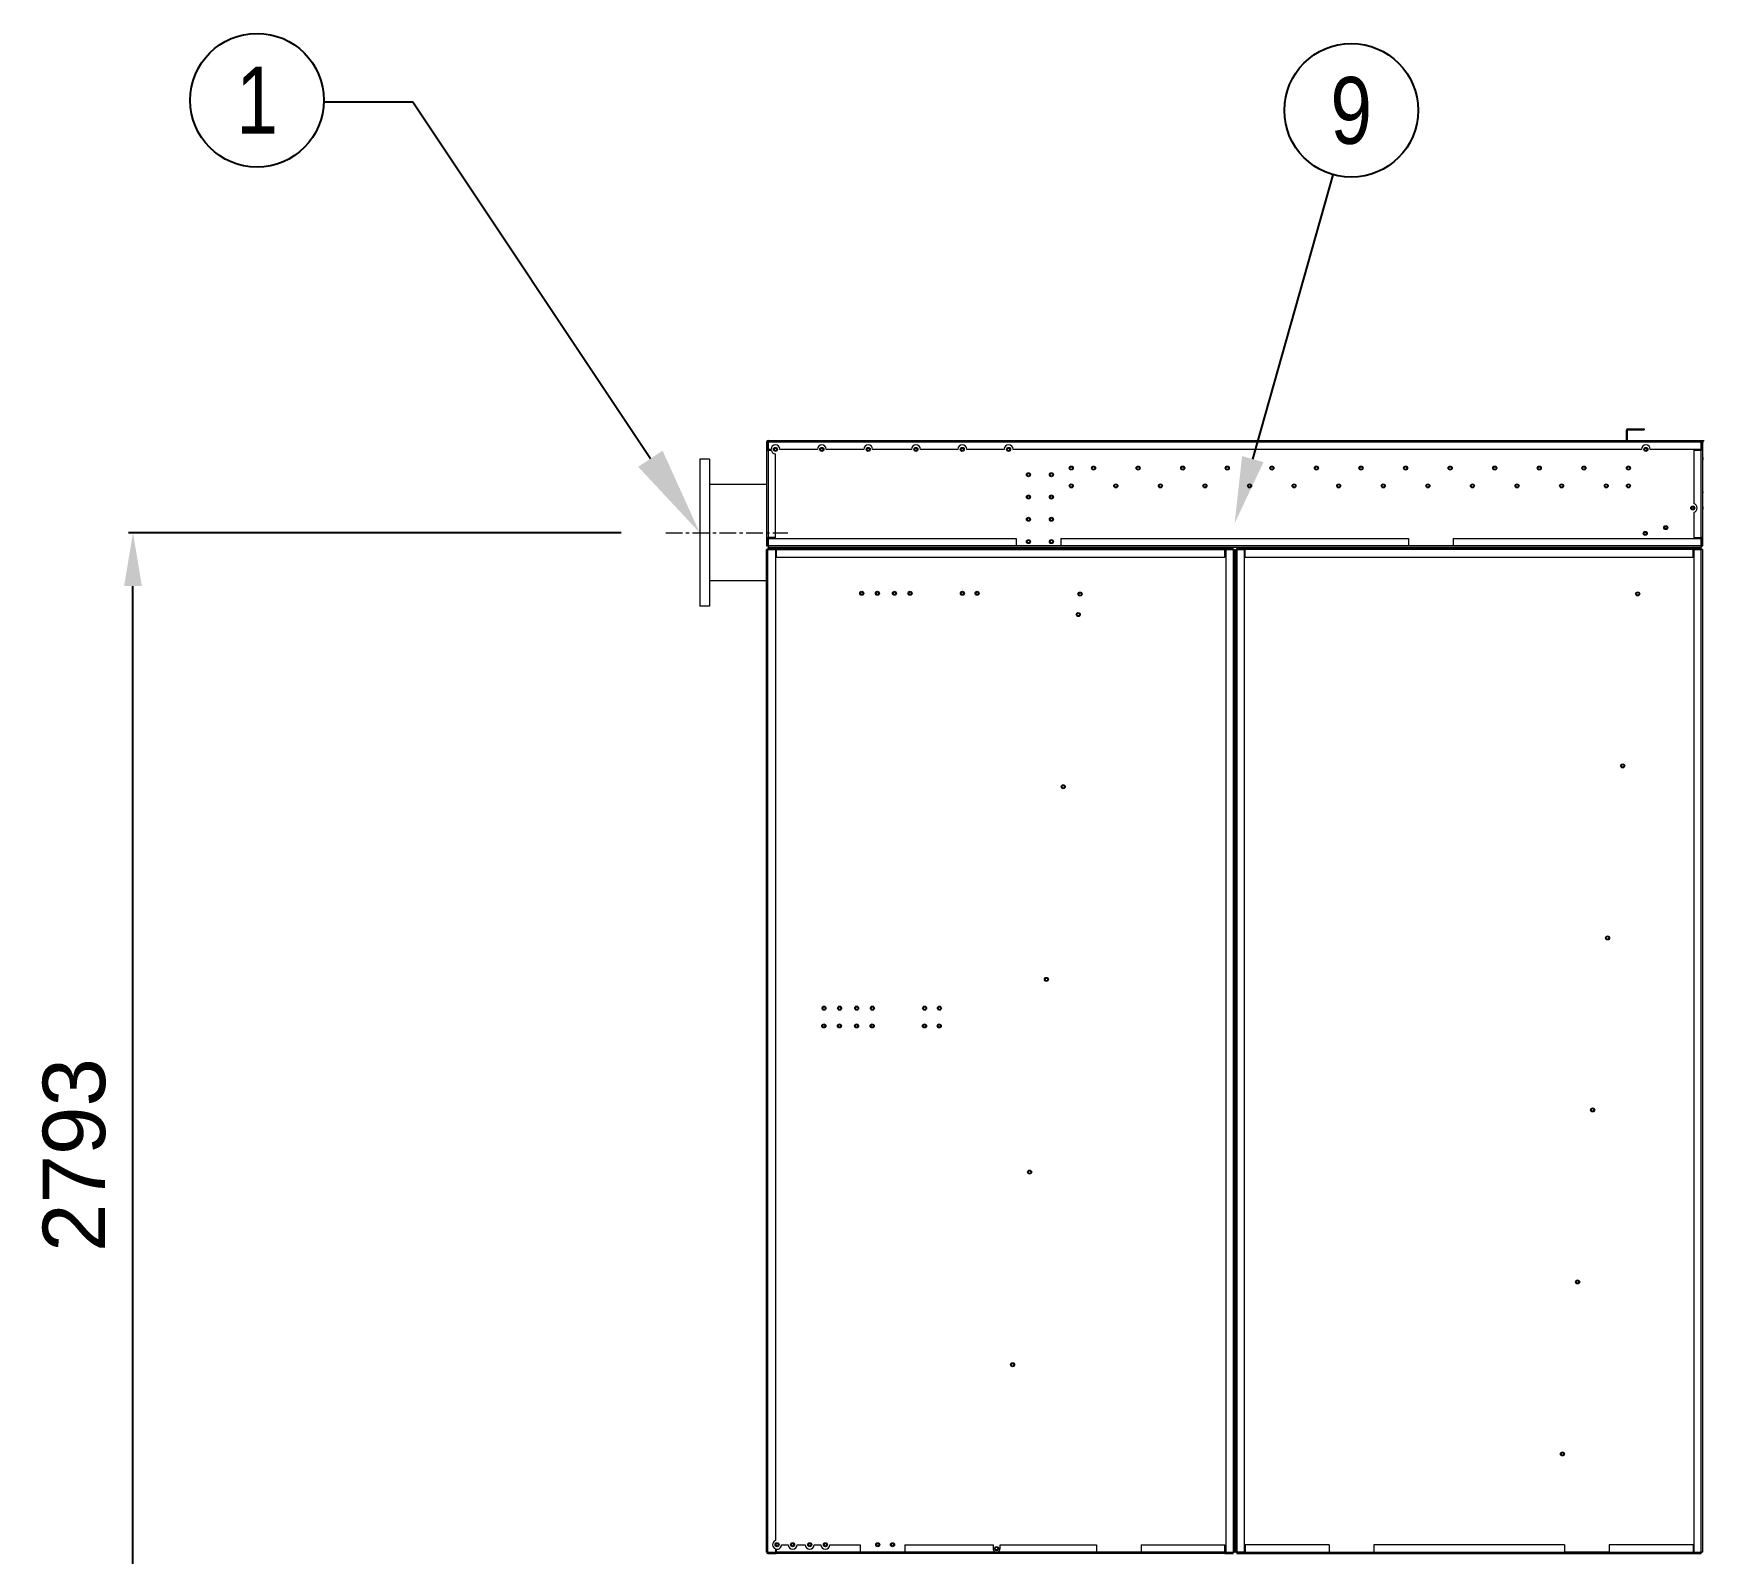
# Model space of a CAD drawing. Header units: millimetres. Extents: x 22763 to 52170, y 15948 to 36743.
# Drawn here: x 31711 to 35458, y 24032 to 27444 of the extents above; entities that cross this region are included whole.
import ezdxf
from ezdxf import colors
from ezdxf.entities.mleader import LeaderData, LeaderLine
from ezdxf.enums import TextEntityAlignment as Align
from ezdxf.math import Vec2, Vec3

# ---------------------------------------------------------------- set-up
doc = ezdxf.new("R2010")
doc.units = ezdxf.units.MM
doc.linetypes.add('CENTER', pattern=[2, 1.25, -0.25, 0.25, -0.25])
for name, color, linetype in [('center', 1, 'CENTER'), ('냉각탑_dim', 1, 'Continuous'), ('냉각탑_text', 3, 'Continuous')]:
    doc.layers.add(name, color=color, linetype=linetype)
doc.styles.get("Standard").update_dxf_attribs({"font": 'arial.ttf'})
doc.dimstyles.new('1.40', dxfattribs={"dimscale": 20, "dimtxt": 1.5, "dimasz": 1, "dimexe": 0.5, "dimexo": 0.5, "dimgap": 0.5, "dimtad": 1, "dimdec": 0, "dimzin": 0, "dimdsep": 46, "dimtxsty": 'Standard', "dimcen": 0, "dimclrd": 2, "dimclre": 2, "dimclrt": 3, "dimadec": 0, "dimazin": 0, "dimtfac": 1, "dimtdec": 0, "dimtmove": 0, "dimatfit": 0, "dimfxl": 1, "dimtolj": 1, "dimtzin": 0, "dimlwd": -1, "dimlwe": -1, "dimarcsym": 0})

# ---------------------------------------------------------------- blocks, each defined once
blk = doc.blocks.new('*D75')
at = {"color": 2, "transparency": 16777216}
for p, q in [((33030.1, 26323.4), (31924.7, 26323.4)), ((31934.7, 23650.4), (31934.7, 26203.4)), ((33256, 23530.4), (31924.7, 23530.4))]:
    blk.add_line(p, q, dxfattribs=at)
for points in [[(31914.7, 26203.4), (31954.7, 26203.4), (31934.7, 26323.4)], [(31914.7, 23650.4), (31954.7, 23650.4), (31934.7, 23530.4)]]:
    blk.add_solid(points, dxfattribs=at)
at = {"layer": 'Defpoints', "color": 0, "transparency": 16777216}
for p in [(31934.7, 26323.4), (33130.1, 26323.4), (33356, 23530.4)]:
    blk.add_point(p, dxfattribs=at)
at = {"color": 3, "lineweight": 5, "transparency": 16777216, "insert": (31803.2, 24926.9), "char_height": 140, "attachment_point": 5, "rotation": 90}
blk.add_mtext('\\A1;2793', dxfattribs=at)
blk = doc.blocks.new('1')
at = {"color": 7, "lineweight": 20, "ltscale": 0.001111}
for p, q in [((33358, 26526.9), (33356, 26526.9)), ((35324.5, 26556.4), (35324.5, 26554.4)), ((35456, 26526.9), (35454, 26526.9)), ((33359.5, 26510.4), (33359.5, 26508.4)), ((35456, 26491.5), (35458, 26491.5)), ((35456, 26488.4), (35458, 26488.4)), ((33359.5, 26312.4), (33359.5, 26310.4)), ((33356, 26293.9), (33358, 26293.9)), ((33905.5, 26290.4), (33905.5, 26288.4)), ((33917, 26290.4), (33917, 26288.4)), ((33920.5, 26288.4), (33920.5, 26290.4)), ((33922.5, 26288.4), (33922.5, 26290.4)), ((33924, 26290.4), (33924, 26288.4)), ((34020, 26290.4), (34020, 26288.4)), ((34022, 26288.4), (34022, 26290.4)), ((34024, 26288.4), (34024, 26290.4)), ((34073, 26290.4), (34073, 26288.4)), ((34075, 26290.4), (34075, 26288.4)), ((34406, 26284.4), (34408, 26284.4)), ((35301, 26290.4), (35301, 26288.4)), ((35303, 26288.4), (35303, 26290.4)), ((35454, 26293.9), (35456, 26293.9)), ((34406, 26257.9), (34408, 26257.9)), ((34406, 26254.4), (34408, 26254.4)), ((34408, 26236.4), (34406, 26236.4))]:
    blk.add_line(p, q, dxfattribs=at)
at = {"color": 7, "lineweight": 20, "ltscale": 0.010278}
for p, q in [((33356, 26526.9), (33356, 26508.4)), ((33358, 26508.4), (33358, 26526.9)), ((35452.5, 26508.4), (35452.5, 26526.9)), ((35454, 26526.9), (35454, 26508.4)), ((35456, 26508.4), (35456, 26526.9)), ((33356, 26312.4), (33356, 26293.9)), ((33358, 26293.9), (33358, 26312.4)), ((35452.5, 26293.9), (35452.5, 26312.4)), ((35454, 26312.4), (35454, 26293.9)), ((35456, 26293.9), (35456, 26312.4)), ((33377.6, 26288.4), (33359.1, 26288.4)), ((33359.1, 26286.8), (33377.6, 26286.8)), ((33359.1, 26285.3), (33377.6, 26285.3)), ((34402.9, 26288.4), (34384.4, 26288.4)), ((34384.4, 26286.8), (34402.9, 26286.8)), ((34384.4, 26285.3), (34402.9, 26285.3)), ((34429.6, 26288.4), (34411.1, 26288.4)), ((34411.1, 26286.8), (34429.6, 26286.8)), ((34411.1, 26285.3), (34429.6, 26285.3)), ((35452.9, 26288.4), (35434.4, 26288.4)), ((35434.4, 26286.8), (35452.9, 26286.8)), ((35434.4, 26285.3), (35452.9, 26285.3)), ((33377.6, 24034), (33359.1, 24034)), ((33359.1, 24032.4), (33377.6, 24032.4)), ((34402.9, 24034), (34384.4, 24034)), ((34384.4, 24032.4), (34402.9, 24032.4)), ((34429.6, 24034), (34411.1, 24034)), ((34411.1, 24032.4), (34429.6, 24032.4)), ((35452.9, 24034), (35434.4, 24034)), ((35434.4, 24032.4), (35452.9, 24032.4))]:
    blk.add_line(p, q, dxfattribs=at)
at = {"color": 7, "lineweight": 20, "ltscale": 0.000833333}
for p, q in [((33359.5, 26526.9), (33358, 26526.9)), ((35452.5, 26526.9), (35454, 26526.9)), ((33359.5, 26293.9), (33358, 26293.9)), ((33359.1, 26285.3), (33359.1, 26286.8)), ((34402.9, 26285.3), (34402.9, 26286.8)), ((34411.1, 26285.3), (34411.1, 26286.8)), ((35452.5, 26293.9), (35454, 26293.9)), ((35452.9, 26285.3), (35452.9, 26286.8)), ((33359.1, 24035.5), (33359.1, 24034)), ((35452.9, 24035.5), (35452.9, 24034))]:
    blk.add_line(p, q, dxfattribs=at)
at = {"color": 7, "lineweight": 20, "ltscale": 0.001944}
for p, q in [((33359.5, 26526.9), (33359.5, 26530.4)), ((35452.5, 26526.9), (35452.5, 26530.4)), ((33356, 26508.4), (33359.5, 26508.4)), ((35456, 26508.4), (35452.5, 26508.4)), ((33356, 26312.4), (33359.5, 26312.4)), ((35456, 26312.4), (35452.5, 26312.4)), ((33359.5, 26293.9), (33359.5, 26290.4)), ((35452.5, 26293.9), (35452.5, 26290.4))]:
    blk.add_line(p, q, dxfattribs=at)
at = {"color": 7, "lineweight": 20}
for p, q in [((33359.5, 26530.4), (35452.5, 26530.4)), ((33359.5, 26526.9), (35452.5, 26526.9)), ((35318.5, 26510.4), (33909, 26510.4)), ((33356, 24035.5), (33356, 26285.3)), ((33359.1, 24035.5), (33359.1, 26285.3)), ((35452.5, 26290.4), (33359.5, 26290.4)), ((33376, 26285.3), (33376, 24061.8)), ((33377.6, 26288.4), (34384.4, 26288.4)), ((33377.6, 26285.3), (34384.4, 26285.3)), ((33377.6, 26268.4), (34384.4, 26268.4)), ((34386, 26285.3), (34386, 24035.5)), ((34402.9, 26285.3), (34402.9, 24035.5)), ((34406, 26285.3), (34406, 24035.5)), ((34408, 26285.3), (34408, 24035.5)), ((34411.1, 26285.3), (34411.1, 24035.5)), ((34428, 24035.5), (34428, 26285.3)), ((35434.4, 26288.4), (34429.6, 26288.4)), ((35434.4, 26285.3), (34429.6, 26285.3)), ((34429.6, 26268.4), (35434.4, 26268.4)), ((35436, 26285.3), (35436, 24035.5)), ((35452.9, 24035.5), (35452.9, 26285.3)), ((35456, 24035.5), (35456, 26285.3)), ((34384.4, 24032.4), (33377.6, 24032.4)), ((34429.6, 24032.4), (35434.4, 24032.4))]:
    blk.add_line(p, q, dxfattribs=at)
at = {"color": 7, "lineweight": 20, "ltscale": 0.009167}
for p, q in [((33359.5, 26526.9), (33359.5, 26510.4)), ((35452.5, 26510.4), (35452.5, 26526.9)), ((35436, 26508.4), (35452.5, 26508.4)), ((33376, 26312.4), (33359.5, 26312.4)), ((33359.5, 26310.4), (33359.5, 26293.9)), ((33916, 26310.4), (33916, 26293.9)), ((34016, 26310.4), (34016, 26293.9)), ((34796, 26310.4), (34796, 26293.9)), ((34896, 26310.4), (34896, 26293.9)), ((35436, 26312.4), (35452.5, 26312.4)), ((35452.5, 26293.9), (35452.5, 26310.4))]:
    blk.add_line(p, q, dxfattribs=at)
at = {"color": 7, "lineweight": 20, "ltscale": 0.0125}
for p, q in [((35284.5, 26552.9), (35284.5, 26530.4)), ((35286.5, 26552.9), (35286.5, 26530.4))]:
    blk.add_line(p, q, dxfattribs=at)
at = {"color": 7, "lineweight": 20, "ltscale": 0.020278}
for p, q in [((35288, 26556.4), (35324.5, 26556.4)), ((35288, 26554.4), (35324.5, 26554.4))]:
    blk.add_line(p, q, dxfattribs=at)
at = {"color": 7, "lineweight": 20, "ltscale": 0.003944}
blk.add_line((35452.5, 26530.4), (35459.6, 26530.4), dxfattribs=at)
at = {"color": 7, "lineweight": 20, "ltscale": 0.003056}
blk.add_line((35452.5, 26527.3), (35458, 26527.3), dxfattribs=at)
at = {"color": 7, "lineweight": 20, "ltscale": 0.108889}
for p, q in [((33356, 26508.4), (33356, 26312.4)), ((33359.5, 26508.4), (33359.5, 26312.4)), ((35452.5, 26312.4), (35452.5, 26508.4)), ((35456, 26312.4), (35456, 26508.4))]:
    blk.add_line(p, q, dxfattribs=at)
at = {"color": 7, "lineweight": 20, "ltscale": 0.003611}
blk.add_line((33366, 26510.4), (33359.5, 26510.4), dxfattribs=at)
at = {"color": 7, "lineweight": 20, "ltscale": 0.003723}
blk.add_line((33359.5, 26508.4), (33366.2, 26508.4), dxfattribs=at)
at = {"color": 7, "lineweight": 20, "ltscale": 0.104444}
blk.add_line((33376, 26312.4), (33376, 26500.4), dxfattribs=at)
at = {"color": 7, "lineweight": 20, "ltscale": 0.046667}
for p, q in [((33470, 26510.4), (33386, 26510.4)), ((33574, 26510.4), (33490, 26510.4)), ((33785, 26510.4), (33701, 26510.4)), ((33889, 26510.4), (33805, 26510.4))]:
    blk.add_line(p, q, dxfattribs=at)
at = {"color": 7, "lineweight": 20, "ltscale": 0.048333}
blk.add_line((33681, 26510.4), (33594, 26510.4), dxfattribs=at)
at = {"color": 7, "lineweight": 20, "ltscale": 0.063333}
blk.add_line((35452.5, 26510.4), (35338.5, 26510.4), dxfattribs=at)
at = {"color": 7, "lineweight": 20, "ltscale": 0.066606}
blk.add_line((35436, 26508.4), (35436, 26388.5), dxfattribs=at)
at = {"color": 7, "lineweight": 20, "ltscale": 0.091667}
for p, q in [((33206, 26488.4), (33206, 26323.4)), ((33228, 26488.4), (33228, 26323.4)), ((33206, 26323.4), (33206, 26158.4)), ((33228, 26323.4), (33228, 26158.4))]:
    blk.add_line(p, q, dxfattribs=at)
at = {"color": 7, "lineweight": 20, "ltscale": 0.012222}
for p, q in [((33228, 26488.4), (33206, 26488.4)), ((33228, 26158.4), (33206, 26158.4))]:
    blk.add_line(p, q, dxfattribs=at)
at = {"color": 7, "lineweight": 20, "ltscale": 0.171052}
blk.add_line((33206, 26488.4), (33206, 26180.5), dxfattribs=at)
at = {"color": 7, "lineweight": 20, "ltscale": 0.001843}
blk.add_line((34487, 26466.7), (34487, 26470.1), dxfattribs=at)
at = {"color": 7, "lineweight": 20, "ltscale": 0.060083}
for p, q in [((33228, 26431.5), (33228, 26323.4)), ((33228, 26323.4), (33228, 26215.2))]:
    blk.add_line(p, q, dxfattribs=at)
at = {"color": 7, "lineweight": 20, "ltscale": 0.098888}
for p, q in [((33356, 26431.5), (33228, 26431.5)), ((33356, 26215.2), (33228, 26215.2))]:
    blk.add_line(p, q, dxfattribs=at)
at = {"color": 7, "lineweight": 20, "ltscale": 0.001373}
for p, q in [((35456, 26413.5), (35458, 26414.9)), ((35458, 26381.7), (35456, 26380.2)), ((35458, 26377.9), (35456, 26376.4))]:
    blk.add_line(p, q, dxfattribs=at)
at = {"color": 7, "lineweight": 20, "ltscale": 0.00282}
for p, q in [((35434.9, 26381.6), (35430.8, 26378.6)), ((35374.2, 26337.5), (35370.1, 26334.5))]:
    blk.add_line(p, q, dxfattribs=at)
at = {"color": 7, "lineweight": 20, "ltscale": 0.03146}
blk.add_line((35436, 26369), (35436, 26312.4), dxfattribs=at)
at = {"color": 7, "lineweight": 20, "ltscale": 0.309167}
for p, q in [((33359.5, 26310.4), (33916, 26310.4)), ((34896, 26310.4), (35452.5, 26310.4)), ((33916, 26293.9), (33359.5, 26293.9)), ((35452.5, 26293.9), (34896, 26293.9))]:
    blk.add_line(p, q, dxfattribs=at)
at = {"color": 7, "lineweight": 20, "ltscale": 0.433333}
for p, q in [((34016, 26310.4), (34796, 26310.4)), ((34796, 26293.9), (34016, 26293.9))]:
    blk.add_line(p, q, dxfattribs=at)
at = {"color": 7, "lineweight": 20, "ltscale": 0.001722}
for p, q in [((33359.1, 26285.3), (33356, 26285.3)), ((33377.6, 26285.3), (33377.6, 26288.4)), ((34384.4, 26285.3), (34384.4, 26288.4)), ((34402.9, 26285.3), (34406, 26285.3)), ((34408, 26285.3), (34411.1, 26285.3)), ((34429.6, 26288.4), (34429.6, 26285.3)), ((35434.4, 26288.4), (35434.4, 26285.3)), ((35456, 26285.3), (35452.9, 26285.3)), ((33359.1, 24035.5), (33356, 24035.5)), ((33377.6, 24035.5), (33377.6, 24032.4)), ((34384.4, 24035.5), (34384.4, 24032.4)), ((34402.9, 24035.5), (34406, 24035.5)), ((34408, 24035.5), (34411.1, 24035.5)), ((34429.6, 24032.4), (34429.6, 24035.5)), ((35434.4, 24032.4), (35434.4, 24035.5)), ((35456, 24035.5), (35452.9, 24035.5))]:
    blk.add_line(p, q, dxfattribs=at)
at = {"color": 7, "lineweight": 20, "ltscale": 0.000888889}
for p, q in [((33359.1, 26288.4), (33359.1, 26286.8)), ((34402.9, 26286.8), (34402.9, 26288.4)), ((34411.1, 26288.4), (34411.1, 26286.8)), ((35452.9, 26286.8), (35452.9, 26288.4)), ((33359.1, 24034), (33359.1, 24032.4)), ((33377.6, 24035.5), (33376, 24035.5)), ((34402.9, 24032.4), (34402.9, 24034)), ((34411.1, 24034), (34411.1, 24032.4)), ((35436, 24035.5), (35434.4, 24035.5)), ((35452.9, 24032.4), (35452.9, 24034))]:
    blk.add_line(p, q, dxfattribs=at)
at = {"color": 7, "lineweight": 20, "ltscale": 0.009389}
for p, q in [((33376, 26285.3), (33359.1, 26285.3)), ((33377.6, 26285.3), (33377.6, 26268.4)), ((34384.4, 26268.4), (34384.4, 26285.3)), ((34402.9, 26285.3), (34386, 26285.3)), ((34428, 26285.3), (34411.1, 26285.3)), ((34429.6, 26268.4), (34429.6, 26285.3)), ((35434.4, 26268.4), (35434.4, 26285.3)), ((35436, 26285.3), (35452.9, 26285.3)), ((33359.1, 24035.5), (33376, 24035.5)), ((33566, 24052.4), (33566, 24035.5)), ((33666, 24052.4), (33666, 24035.5)), ((34096, 24052.4), (34096, 24035.5)), ((34196, 24052.4), (34196, 24035.5)), ((34384.4, 24035.5), (34384.4, 24052.4)), ((34386, 24035.5), (34402.9, 24035.5)), ((34428, 24035.5), (34411.1, 24035.5)), ((34429.6, 24052.4), (34429.6, 24035.5)), ((34618, 24052.4), (34618, 24035.5)), ((34718, 24052.4), (34718, 24035.5)), ((35146, 24052.4), (35146, 24035.5)), ((35246, 24052.4), (35246, 24035.5)), ((35434.4, 24052.4), (35434.4, 24035.5)), ((35436, 24035.5), (35452.9, 24035.5))]:
    blk.add_line(p, q, dxfattribs=at)
at = {"color": 7, "lineweight": 20, "ltscale": 0.055556}
for p, q in [((34016, 26293.9), (33916, 26293.9)), ((34016, 26293.9), (33916, 26293.9)), ((34896, 26293.9), (34796, 26293.9)), ((34896, 26293.9), (34796, 26293.9)), ((33666, 24035.5), (33566, 24035.5)), ((33666, 24035.5), (33566, 24035.5)), ((34196, 24035.5), (34096, 24035.5)), ((34618, 24035.5), (34718, 24035.5)), ((35146, 24035.5), (35246, 24035.5)), ((35246, 24035.5), (35146, 24035.5))]:
    blk.add_line(p, q, dxfattribs=at)
at = {"color": 7, "lineweight": 20, "ltscale": 0.00115}
for p, q in [((34055.8, 26290.4), (34055.3, 26288.4)), ((34057.9, 26290.4), (34057.4, 26288.4))]:
    blk.add_line(p, q, dxfattribs=at)
at = {"color": 7, "lineweight": 20, "ltscale": 0.012281}
blk.add_line((33206, 26180.5), (33206, 26158.4), dxfattribs=at)
at = {"color": 7, "lineweight": 20, "ltscale": 0.000339664}
blk.add_line((33376.9, 24053.9), (33377.5, 24053.9), dxfattribs=at)
at = {"color": 7, "lineweight": 20, "ltscale": 0.002082}
blk.add_line((33377.5, 24050.2), (33377.5, 24053.9), dxfattribs=at)
at = {"color": 7, "lineweight": 20, "ltscale": 0.004182}
blk.add_line((33376, 24043), (33376, 24035.5), dxfattribs=at)
at = {"color": 7, "lineweight": 20, "ltscale": 0.003933}
blk.add_line((33377.6, 24042.6), (33377.6, 24035.5), dxfattribs=at)
at = {"color": 7, "lineweight": 20, "ltscale": 0.104667}
for p, q in [((33566, 24035.5), (33377.6, 24035.5)), ((34196, 24052.4), (34384.4, 24052.4)), ((34384.4, 24035.5), (34196, 24035.5)), ((34618, 24052.4), (34429.6, 24052.4)), ((34429.6, 24035.5), (34618, 24035.5)), ((35434.4, 24052.4), (35246, 24052.4)), ((35246, 24035.5), (35434.4, 24035.5))]:
    blk.add_line(p, q, dxfattribs=at)
at = {"color": 7, "lineweight": 20, "ltscale": 0.008333}
for p, q in [((33389.5, 24052.4), (33404.5, 24052.4)), ((33462.9, 24052.4), (33477.9, 24052.4))]:
    blk.add_line(p, q, dxfattribs=at)
at = {"color": 7, "lineweight": 20, "ltscale": 0.010222}
blk.add_line((33424.5, 24052.4), (33442.9, 24052.4), dxfattribs=at)
at = {"color": 7, "lineweight": 20, "ltscale": 0.037841}
blk.add_line((33497.9, 24052.4), (33566, 24052.4), dxfattribs=at)
at = {"color": 7, "lineweight": 20, "ltscale": 0.109965}
blk.add_line((33666, 24052.4), (33864, 24052.4), dxfattribs=at)
at = {"color": 7, "lineweight": 20, "ltscale": 0.238889}
blk.add_line((34096, 24035.5), (33666, 24035.5), dxfattribs=at)
at = {"color": 7, "lineweight": 20, "ltscale": 0.004802}
for p, q in [((33864, 24052.4), (33864, 24043.8)), ((33880, 24043.8), (33880, 24052.4))]:
    blk.add_line(p, q, dxfattribs=at)
at = {"color": 7, "lineweight": 20, "ltscale": 0.120035}
blk.add_line((33880, 24052.4), (34096, 24052.4), dxfattribs=at)
at = {"color": 7, "lineweight": 20, "ltscale": 0.237778}
for p, q in [((35146, 24052.4), (34718, 24052.4)), ((34718, 24035.5), (35146, 24035.5))]:
    blk.add_line(p, q, dxfattribs=at)
at = {"color": 7, "lineweight": 20}
for centre, radius in [((33376, 26510.4), 4.5), ((33376, 26510.4), 3), ((33480, 26510.4), 4.5), ((33480, 26510.4), 3), ((33584, 26510.4), 4.5), ((33584, 26510.4), 3), ((33691, 26510.4), 4.5), ((33691, 26510.4), 3), ((33795, 26510.4), 4.5), ((33795, 26510.4), 3), ((33899, 26510.4), 4.5), ((33899, 26510.4), 3), ((35328.5, 26510.4), 4.5), ((35328.5, 26510.4), 3), ((33943.5, 26453.4), 4.5), ((33943.5, 26453.4), 3), ((33995, 26453.4), 4.5), ((33995, 26453.4), 3), ((34039.5, 26468.4), 4.5), ((34039.5, 26468.4), 3), ((34089.5, 26468.4), 4.5), ((34089.5, 26468.4), 3), ((34189.5, 26468.4), 4.5), ((34189.5, 26468.4), 3), ((34289.5, 26468.4), 4.5), ((34289.5, 26468.4), 3), ((34389.5, 26468.4), 4.5), ((34389.5, 26468.4), 3), ((34489.5, 26468.4), 4.5), ((34489.5, 26468.4), 3), ((34589.5, 26468.4), 4.5), ((34589.5, 26468.4), 3), ((34689.5, 26468.4), 4.5), ((34689.5, 26468.4), 3), ((34789.5, 26468.4), 4.5), ((34789.5, 26468.4), 3), ((34889.5, 26468.4), 4.5), ((34889.5, 26468.4), 3), ((34989.5, 26468.4), 4.5), ((34989.5, 26468.4), 3), ((35089.5, 26468.4), 4.5), ((35089.5, 26468.4), 3), ((35189.5, 26468.4), 4.5), ((35189.5, 26468.4), 3), ((35289.5, 26468.4), 4.5), ((35289.5, 26468.4), 3), ((34039.5, 26428.4), 4.5), ((34039.5, 26428.4), 3), ((34139.5, 26428.4), 4.5), ((34139.5, 26428.4), 3), ((34239.5, 26428.4), 4.5), ((34239.5, 26428.4), 3), ((34339.5, 26428.4), 4.5), ((34339.5, 26428.4), 3), ((34439.5, 26428.4), 4.5), ((34439.5, 26428.4), 3), ((34539.5, 26428.4), 4.5), ((34539.5, 26428.4), 3), ((34639.5, 26428.4), 4.5), ((34639.5, 26428.4), 3), ((34739.5, 26428.4), 4.5), ((34739.5, 26428.4), 3), ((34839.5, 26428.4), 4.5), ((34839.5, 26428.4), 3), ((34939.5, 26428.4), 4.5), ((34939.5, 26428.4), 3), ((35039.5, 26428.4), 4.5), ((35039.5, 26428.4), 3), ((35139.5, 26428.4), 4.5), ((35139.5, 26428.4), 3), ((35239.5, 26428.4), 4.5), ((35239.5, 26428.4), 3), ((35289.5, 26428.4), 4.5), ((35289.5, 26428.4), 3), ((33943.5, 26403.4), 4.5), ((33943.5, 26403.4), 3), ((33995, 26403.4), 4.5), ((33995, 26403.4), 3), ((35433.8, 26378.8), 4.5), ((35433.8, 26378.8), 3), ((33943.5, 26353.4), 4.5), ((33943.5, 26353.4), 3), ((33995, 26353.4), 4.5), ((33995, 26353.4), 3), ((33943.5, 26303.4), 4.5), ((33943.5, 26303.4), 3), ((33995, 26303.4), 4.5), ((33995, 26303.4), 3), ((35327.1, 26321.8), 4.5), ((35327.1, 26321.8), 3), ((35373.1, 26334.7), 4.5), ((35373.1, 26334.7), 3), ((33569.5, 26187.4), 4.5), ((33569.5, 26187.4), 3), ((33604.5, 26187.4), 4.5), ((33604.5, 26187.4), 3), ((33642.9, 26187.4), 4.5), ((33642.9, 26187.4), 3), ((33677.9, 26187.4), 4.5), ((33677.9, 26187.4), 3), ((33795.3, 26187.4), 4.5), ((33795.3, 26187.4), 3), ((33828.3, 26187.4), 4.5), ((33828.3, 26187.4), 3), ((34059.3, 26185.6), 4.5), ((35310.3, 26186.1), 4.5), ((34059.3, 26185.6), 3), ((35310.3, 26186.1), 3), ((34055.3, 26139.7), 4.5), ((34055.3, 26139.7), 3), ((35276.5, 25800.1), 4.5), ((35276.5, 25800.1), 3), ((34021.5, 25753.2), 4.5), ((34021.5, 25753.2), 3), ((35242.7, 25414), 4.5), ((35242.7, 25414), 3), ((33983.7, 25320.9), 4.5), ((33983.7, 25320.9), 3), ((33484.9, 25256.4), 4.5), ((33484.9, 25256.4), 3), ((33519.9, 25256.4), 4.5), ((33519.9, 25256.4), 3), ((33558.3, 25256.4), 4.5), ((33558.3, 25256.4), 3), ((33593.3, 25256.4), 4.5), ((33593.3, 25256.4), 3), ((33710.6, 25256.4), 4.5), ((33710.6, 25256.4), 3), ((33743.8, 25256.4), 4.5), ((33743.8, 25256.4), 3), ((33484.5, 25216.4), 4.5), ((33484.5, 25216.4), 3), ((33519.5, 25216.4), 4.5), ((33519.5, 25216.4), 3), ((33557.9, 25216.4), 4.5), ((33557.9, 25216.4), 3), ((33592.9, 25216.4), 4.5), ((33592.9, 25216.4), 3), ((33710.3, 25216.4), 4.5), ((33710.3, 25216.4), 3), ((33743.3, 25216.4), 4.5), ((33743.3, 25216.4), 3), ((35209, 25028), 4.5), ((35209, 25028), 3), ((33945.9, 24888.5), 4.5), ((33945.9, 24888.5), 3), ((35175.2, 24642), 4.5), ((35175.2, 24642), 3), ((33908, 24456.2), 4.5), ((33908, 24456.2), 3), ((35141.4, 24256), 4.5), ((35141.4, 24256), 3), ((33379.5, 24052.4), 4.5), ((33379.5, 24052.4), 3), ((33414.5, 24052.4), 4.5), ((33414.5, 24052.4), 3), ((33452.9, 24052.4), 4.5), ((33452.9, 24052.4), 3), ((33487.9, 24052.4), 4.5), ((33487.9, 24052.4), 3), ((33605.3, 24052.4), 4.5), ((33605.3, 24052.4), 3), ((33638.5, 24052.4), 4.5), ((33638.5, 24052.4), 3), ((33872, 24043.8), 4.5), ((33872, 24043.8), 3)]:
    blk.add_circle(centre, radius, dxfattribs=at)
for centre, radius, start, end in [((33359.6, 26526.8), 3.6, 91.5918, 178.4088), ((33359.6, 26526.8), 1.6, 93.5833, 176.4167), ((33359.6, 26526.8), 3.6, 90, 90.2418), ((33915.4, 26526.8), 3.6, 89.7582, 90), ((33924.5, 26526.9), 3.5, 90, 90.2449), ((35288, 26552.9), 3.5, 90, 180), ((35288, 26552.9), 1.5, 90, 180), ((33376, 26510.4), 10, 360, 180), ((33376, 26510.4), 10, 191.5372, 270), ((33480, 26510.4), 10, 360, 180), ((33584, 26510.4), 10, 360, 180), ((33691, 26510.4), 10, 360, 180), ((33795, 26510.4), 10, 360, 180), ((33899, 26510.4), 10, 360, 180), ((35328.5, 26510.4), 10, 360, 180), ((35433.8, 26378.8), 10, 283.0714, 76.9286), ((33379.5, 24052.4), 10, 110.4057, 249.5943), ((33359.5, 24035.9), 3.5, 175, 263.6565), ((33359.5, 24035.9), 1.5, 195.4662, 255.061), ((33379.5, 24052.4), 10, 259.1251, 360), ((33414.5, 24052.4), 10, 180, 360), ((33452.9, 24052.4), 10, 180, 360), ((33487.9, 24052.4), 10, 180, 360), ((33872, 24043.8), 8, 180, 360)]:
    blk.add_arc(centre, radius, start, end, dxfattribs=at)
at = {"layer": 'center', "lineweight": 20, "ltscale": 30}
blk.add_line((33130.1, 26323.4), (33404, 26323.4), dxfattribs=at)
at = {"layer": '냉각탑_dim', "lineweight": -3}
blk.add_solid([(34470.8, 26481.7), (34406, 26344.2), (34422.7, 26495.3)], dxfattribs=at)

msp = doc.modelspace()

# ---------------------------------------------------------------- linework, layer by layer
at = {"layer": '냉각탑_dim', "linetype": 'ByBlock', "lineweight": -3}
msp.add_lwpolyline([(34446.8, 26488.5), (34626.9, 27126.6)], dxfattribs=at)
for centre in [(32213, 27293.8), (34667.6, 27271)]:
    msp.add_circle(centre, 150, dxfattribs=at)

# ---------------------------------------------------------------- block references
msp.add_blockref('1', (0, 0))

# ---------------------------------------------------------------- texts
at = {"layer": '냉각탑_text', "width": 0.8}
for s, p in [('1', (32213, 27293.8)), ('9', (34667.6, 27271))]:
    msp.add_text(s, height=150, dxfattribs=at).set_placement(p, align=Align.MIDDLE_CENTER)

# ---------------------------------------------------------------- dimensions: what is measured, and where the dimension line sits
at = {"lineweight": 5}
dim = msp.add_linear_dim(base=(31934.7, 26323.4), p1=(33356, 23530.4), p2=(33130.1, 26323.4), angle=90, dimstyle='1.40', override={"dimtxt": 7, "dimasz": 6, "dimexo": 5, "dimgap": 3}, dxfattribs=at)
dim.commit()
dim.dimension.update_dxf_attribs({"geometry": '*D75', "text_midpoint": (31803.2, 24926.9)})

# ---------------------------------------------------------------- leaders
at = {"layer": '냉각탑_dim', "lineweight": -3}
ml = msp.add_multileader_mtext('Standard', dxfattribs=at)
ml.set_content('')
ml.set_leader_properties(color=256)
ml.build(insert=Vec2(0, 0))
ml.multileader.update_dxf_attribs({"text_right_attachment_type": 6, "dogleg_length": 5, "arrow_head_size": 199.5, "scale": 30})
ctx = ml.context
ctx.base_point, ctx.scale, ctx.char_height, ctx.arrow_head_size, ctx.landing_gap_size, ctx.plane_origin = Vec3(32362.9, 27289.1), 30, 7.18, 199.5, 3.59, Vec3(32954.9, 26947.3)
ctx.right_attachment, ctx.text_align_type = 6, 2
notes = []
notes.append((ctx, [(0, (1, 1, 0), (32562.4, 27289.1), (-1, 0), 199.5, [(0, [(33206, 26323.4)], 0, [])])]))
ctx.mtext, ml.multileader.dxf.content_type = None, 0
for ctx, leaders in notes:
    for number, flags, end, landing, length, lines in leaders:
        leader = LeaderData()
        leader.index, (leader.has_last_leader_line, leader.has_dogleg_vector, leader.attachment_direction) = number, flags
        leader.last_leader_point, leader.dogleg_vector, leader.dogleg_length = Vec3(end), Vec3(landing), length
        for number, points, colour, breaks in lines:
            line = LeaderLine()
            line.index, line.vertices, line.color, line.breaks = number, Vec3.list(points), colors.encode_raw_color(colour), breaks
            leader.lines.append(line)
        ctx.leaders.append(leader)

doc.saveas('drawing.dxf')
